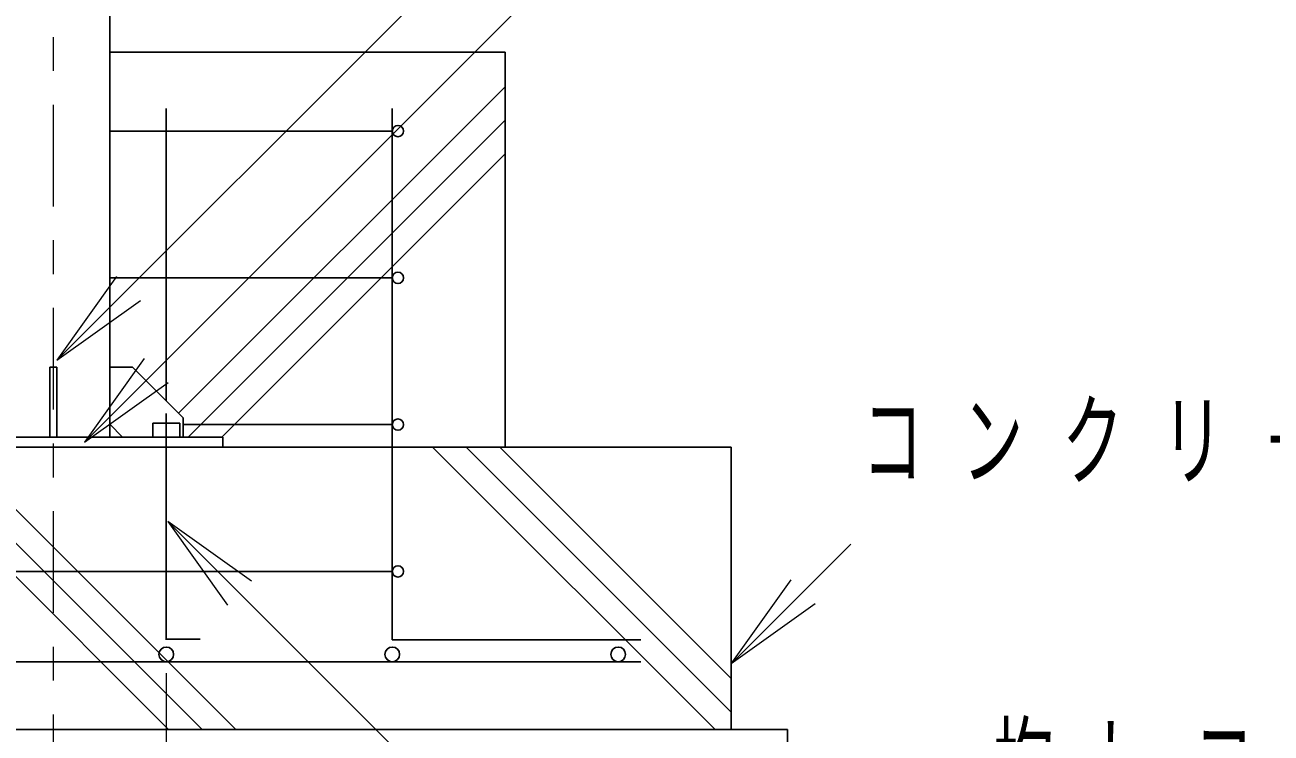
# Model space of a CAD drawing. Units: millimetres on the paper. Extents: x -365 to 12, y -40 to 257.
# Drawn here: x -94.78 to -58.02, y 120.58 to 141.49 of the extents above; entities that cross this region are included whole.
import ezdxf

# ---------------------------------------------------------------- set-up
doc = ezdxf.new("R2010")
doc.units = ezdxf.units.MM
doc.linetypes.add('USER2', pattern=[6, 3, -1, 1, -1])
doc.layers.add('LY_1', color=7, linetype='Continuous', lineweight=25)
doc.styles.add('ＭＳ ゴシック', font='')
doc.styles.get('ＭＳ ゴシック').set_extended_font_data('MS Gothic')

# ---------------------------------------------------------------- blocks, each defined once
blk = doc.blocks.new('open_arrow')
at = {"color": 0, "linetype": 'Continuous', "lineweight": -2}
blk.add_lwpolyline([(7.5, 1.25), (0, 0), (7.5, -1.25)], dxfattribs=at)

msp = doc.modelspace()

# ---------------------------------------------------------------- linework, layer by layer
at = {"layer": 'LY_1', "linetype": 'USER2', "lineweight": 13}
msp.add_line((-93.947, 229.135), (-93.947, 108.939), dxfattribs=at)
at = {"layer": 'LY_1', "lineweight": 13}
for p, q in [((-93.847, 131.592), (-70.417, 155.022)), ((-93.03, 129.17), (-73.73, 148.47)), ((-90.251, 130.029), (-80.614, 139.667)), ((-89.966, 129.324), (-80.614, 138.677)), ((-88.976, 129.324), (-80.614, 137.687)), ((-98.878, 129.024), (-90.545, 120.691)), ((-97.888, 129.025), (-89.555, 120.691)), ((-96.898, 129.025), (-88.565, 120.691)), ((-82.756, 129.025), (-74.423, 120.691)), ((-81.766, 129.025), (-73.947, 121.205)), ((-80.776, 129.025), (-73.947, 122.195)), ((-90.571, 126.835), (-66.973, 103.237)), ((-70.411, 126.166), (-73.947, 122.63)), ((-73.947, 122.63), (-72.179, 125.105)), ((-73.947, 122.63), (-71.826, 124.751)), ((-71.472, 124.398), (-73.947, 122.63)), ((-90.614, 122.358), (-90.614, 103.025))]:
    msp.add_line(p, q, dxfattribs=at)
at = {"layer": 'LY_1'}
for p, q in [((-92.28, 149.238), (-92.28, 129.324)), ((-92.28, 140.691), (-80.614, 140.691)), ((-80.614, 140.691), (-80.614, 129.025)), ((-90.614, 139.025), (-90.614, 130.391)), ((-83.947, 139.025), (-83.947, 123.341)), ((-92.28, 138.358), (-83.947, 138.358)), ((-92.28, 134.025), (-83.947, 134.025)), ((-94.047, 131.391), (-93.847, 131.391)), ((-94.047, 131.391), (-94.047, 129.324)), ((-93.847, 131.391), (-93.847, 129.324)), ((-92.28, 131.391), (-91.614, 131.391)), ((-90.114, 129.891), (-91.614, 131.391)), ((-90.614, 130.024), (-90.614, 123.358)), ((-90.114, 129.891), (-90.114, 129.324)), ((-91.904, 129.324), (-92.28, 129.701)), ((-91.014, 129.734), (-91.014, 129.324)), ((-90.214, 129.734), (-91.014, 129.734)), ((-90.214, 129.734), (-90.214, 129.324)), ((-90.114, 129.691), (-83.947, 129.691)), ((-88.947, 129.324), (-98.947, 129.324)), ((-88.947, 129.324), (-88.947, 129.025)), ((-113.947, 129.025), (-73.947, 129.025)), ((-90.614, 129.025), (-90.614, 123.341)), ((-73.947, 129.025), (-73.947, 120.691)), ((-103.947, 125.358), (-83.947, 125.358)), ((-90.614, 123.358), (-89.614, 123.358)), ((-76.614, 123.341), (-83.947, 123.341)), ((-111.28, 122.691), (-76.614, 122.691)), ((-115.614, 120.691), (-72.28, 120.691)), ((-72.28, 120.691), (-72.28, 114.025))]:
    msp.add_line(p, q, dxfattribs=at)
for centre, radius in [((-83.78, 138.358), 0.167), ((-83.78, 134.025), 0.167), ((-83.78, 129.691), 0.167), ((-83.78, 125.358), 0.167), ((-90.614, 122.908), 0.217), ((-83.947, 122.908), 0.217), ((-77.28, 122.908), 0.217)]:
    msp.add_circle(centre, radius, dxfattribs=at)

# ---------------------------------------------------------------- block references
at = {"layer": 'LY_1', "lineweight": 13}
for p, xscale, yscale, rotation in [((-93.847, 131.592), 0.4, 0.4, 45), ((-93.03, 129.17), 0.4, 0.4, 45), ((-90.571, 126.835), 0.4, 0.4, 315), ((-70.411, 126.166), 0.001, 0.001, 225)]:
    msp.add_blockref('open_arrow', p, dxfattribs=dict(at, xscale=xscale, yscale=yscale, rotation=rotation))

# ---------------------------------------------------------------- texts
at = {"layer": 'LY_1', "char_height": 2.199, "attachment_point": 4, "style": 'ＭＳ ゴシック'}
for s, insert in [('\\T1.64;\\W0.6;コンクリ－ト', (-70.083, 129.166)), ('\\T1.64;\\W0.6;均しコンクリ－ト', (-66.221, 119.575))]:
    msp.add_mtext(s, dxfattribs=dict(at, insert=insert))

doc.saveas('drawing.dxf')
